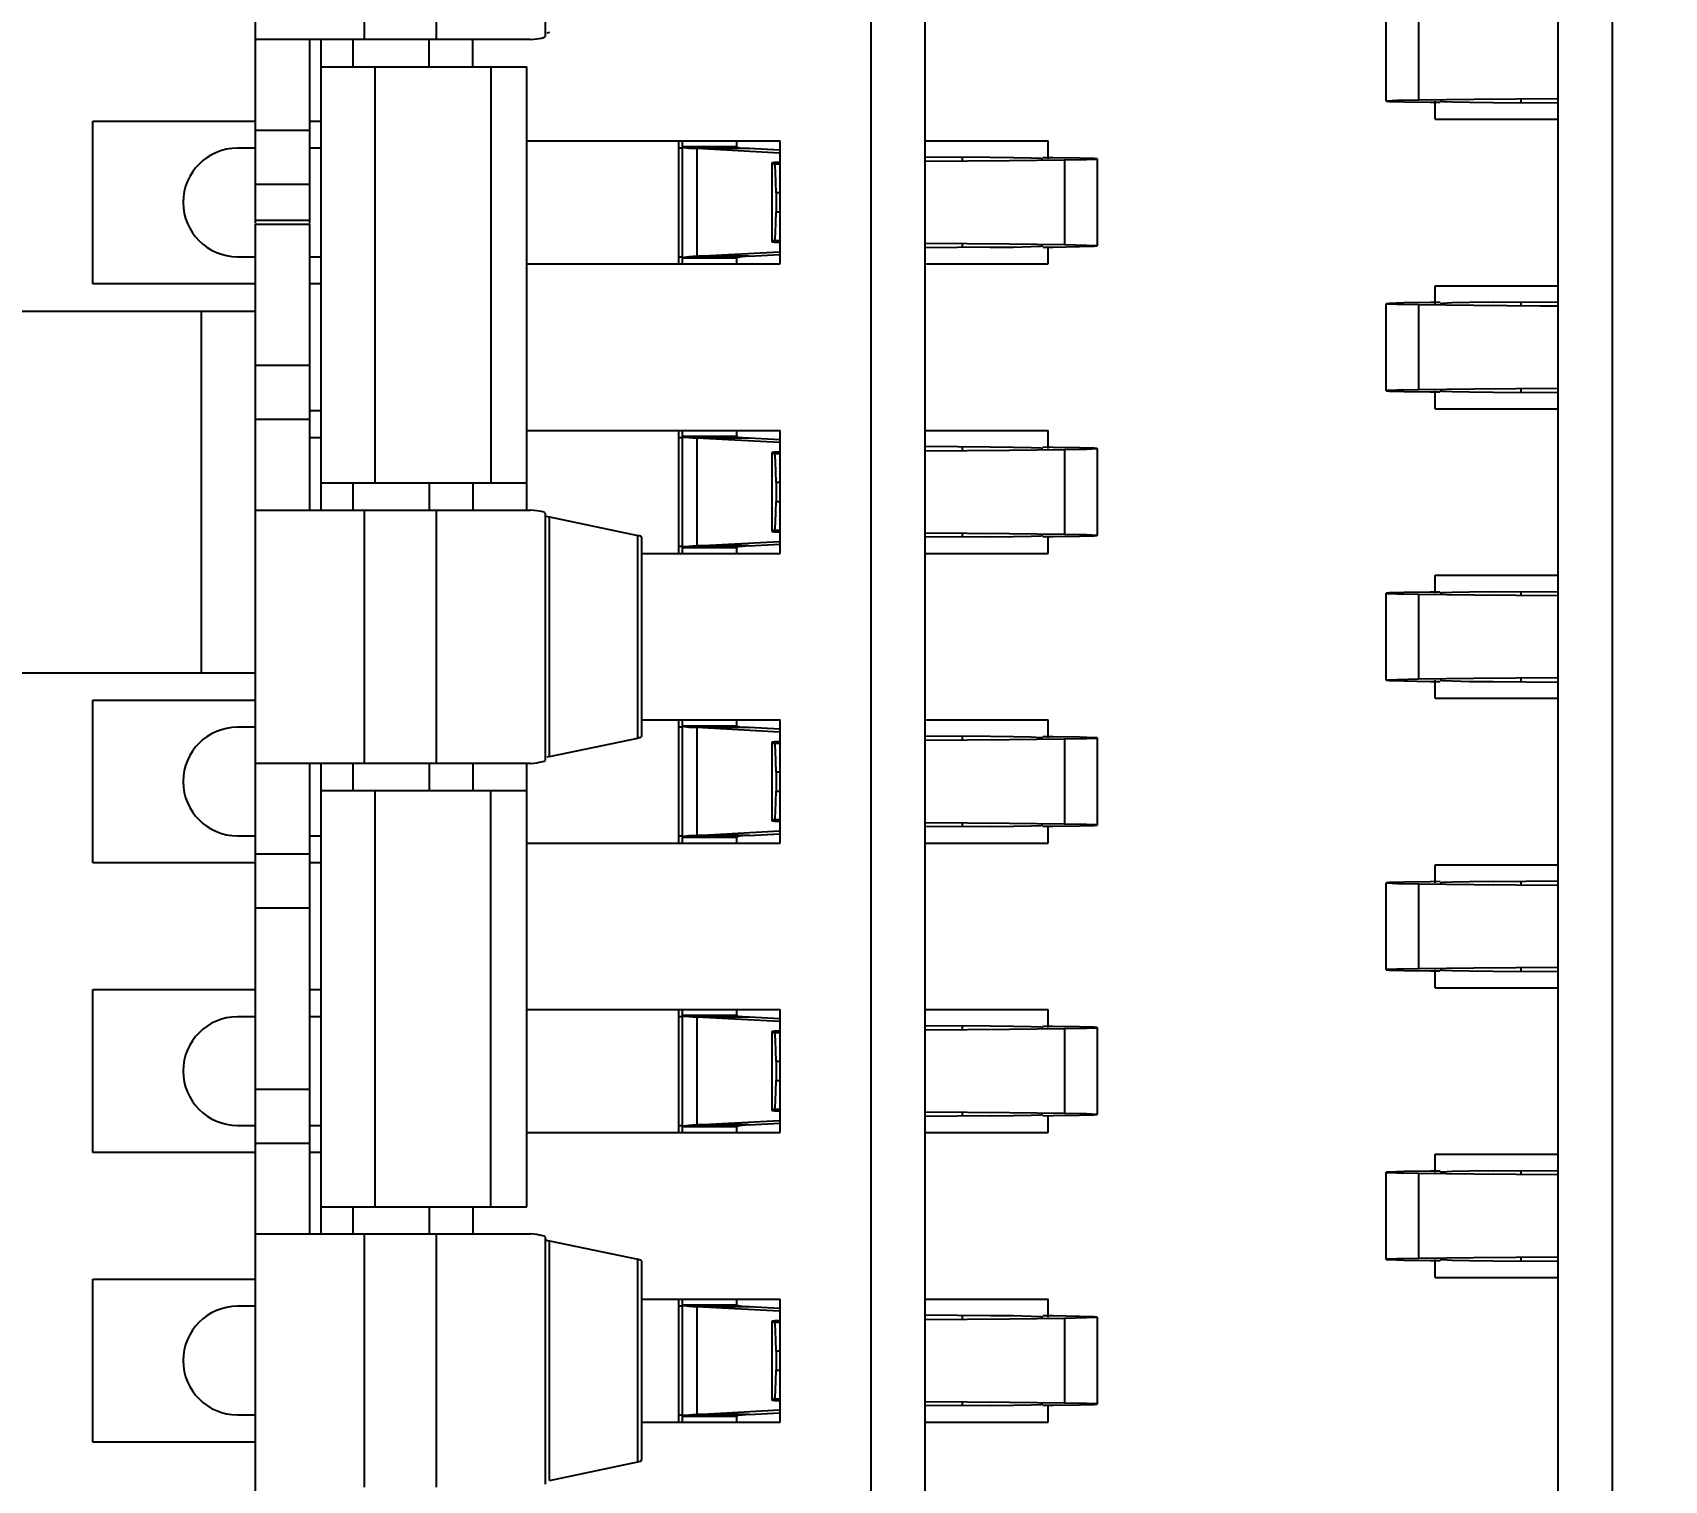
# Model space of a CAD drawing. Header units: millimetres. Extents: x 0 to 841, y 0 to 594.
# Drawn here: x 379.565 to 384.075, y 347.999 to 351.999 of the extents above; entities that cross this region are included whole.
import ezdxf

# ---------------------------------------------------------------- set-up
doc = ezdxf.new("R2010")
doc.units = ezdxf.units.MM
doc.header["$LTSCALE"] = 46.255
doc.layers.get('0').update_dxf_attribs({"linetype": 'CONTINUOUS'})
doc.layers.add('ASSEM_MEM', color=7, linetype='CONTINUOUS')
doc.styles.get("Standard").update_dxf_attribs({"font": 'txt', "width": 0.8})
doc.dimstyles.new('DIMSTYLE_1', dxfattribs={"dimtxt": 3, "dimasz": 2.1, "dimexe": 2, "dimexo": 1, "dimgap": 0.75, "dimtad": 0, "dimtih": 1, "dimtoh": 1, "dimzin": 0, "dimdsep": 46, "dimtxsty": 'STANDARD', "dimblk": '_FILLED', "dimblk1": '_FILLED', "dimblk2": '_FILLED', "dimcen": 0.09, "dimazin": 0, "dimtp": 0.01, "dimtm": 0.01, "dimtfac": 1, "dimtofl": 0, "dimtmove": 0, "dimatfit": 3, "dimldrblk": '_FILLED', "dimfxl": 1, "dimtolj": 1, "dimtzin": 0, "dimarcsym": 0})

# ---------------------------------------------------------------- blocks, each defined once
blk = doc.blocks.new('*D32')
at = {"color": 7, "linetype": 'CONTINUOUS'}
for p, q in [((351.8965, 329.9903), (369.83, 329.9903)), ((369.83, 329.9903), (372.9964, 324.6812)), ((372.9964, 324.6812), (426.0896, 324.6812))]:
    blk.add_line(p, q, dxfattribs=at)
at = {"color": 7, "linetype": 'CONTINUOUS', "insert": (427.5896, 328.4312), "char_height": 3, "width": 14.4, "attachment_point": 1, "line_spacing_factor": 0.9}
blk.add_mtext('156.65', dxfattribs=at)
blk = doc.blocks.new('_FILLED')
at = {"color": 0, "linetype": 'BYBLOCK'}
blk.add_solid([(0, 0), (-1, 0.1667), (-1, -0.1667)], dxfattribs=at)

msp = doc.modelspace()

# ---------------------------------------------------------------- linework, layer by layer
at = {"layer": 'ASSEM_MEM', "color": 7, "linetype": 'CONTINUOUS'}
for p, q in [((380.1815, 351.4732), (380.1815, 358.3803)), ((383.7815, 346.5303), (383.7815, 357.7303)), ((383.9315, 347.6303), (383.9315, 356.6303)), ((381.8815, 356.0603), (381.8815, 347.6303)), ((382.0315, 346.5303), (382.0315, 356.0603)), ((380.4815, 352.6803), (380.4815, 351.9803)), ((380.6815, 351.9803), (380.6815, 352.6803)), ((380.9815, 352.6719), (380.9815, 351.9888)), ((383.3055, 351.8101), (383.3055, 352.0506)), ((383.396, 351.8127), (383.396, 352.0479)), ((380.9413, 351.9803), (380.1815, 351.9803)), ((380.3315, 351.4732), (380.3315, 351.9803)), ((380.3615, 351.9803), (380.3615, 350.6803)), ((380.4515, 351.9053), (380.4515, 351.9803)), ((380.6615, 351.9053), (380.6615, 351.9803)), ((380.7815, 351.9053), (380.7815, 351.9803)), ((380.3615, 351.9053), (380.9315, 351.9053)), ((380.5115, 350.7553), (380.5115, 351.9053)), ((380.8315, 351.9053), (380.8315, 350.7553)), ((380.9315, 350.6803), (380.9315, 351.9053)), ((383.5478, 351.8147), (383.396, 351.8127)), ((383.4415, 351.7603), (383.4415, 351.8101)), ((383.5366, 351.8071), (383.6018, 351.8063)), ((383.7815, 351.8164), (383.5478, 351.8147)), ((383.6018, 351.8063), (383.7815, 351.8052)), ((383.6788, 351.8058), (383.6788, 351.8151)), ((379.7315, 351.7553), (380.1815, 351.7553)), ((379.7315, 351.3053), (379.7315, 351.7553)), ((380.3315, 351.7553), (380.3615, 351.7553)), ((383.4415, 351.7603), (383.7815, 351.7603)), ((380.1815, 351.7303), (380.3315, 351.7303)), ((380.9315, 351.7003), (381.6315, 351.7003)), ((381.3515, 351.3603), (381.3515, 351.7003)), ((381.3615, 351.6845), (381.3615, 351.7003)), ((381.5115, 351.6845), (381.5115, 351.7003)), ((381.6315, 351.3603), (381.6315, 351.7003)), ((382.0315, 351.7003), (382.3715, 351.7003)), ((382.3715, 351.6506), (382.3715, 351.7003)), ((380.1815, 351.6803), (380.1315, 351.6803)), ((380.3615, 351.6803), (380.3315, 351.6803)), ((381.3615, 351.6803), (381.3515, 351.6803)), ((381.3615, 351.6845), (381.5115, 351.6845)), ((381.3615, 351.6836), (381.5115, 351.6836)), ((381.3615, 351.6836), (381.3659, 351.6822)), ((381.3615, 351.377), (381.3615, 351.6836)), ((381.5458, 351.6793), (381.4009, 351.6793)), ((381.6297, 351.6668), (381.4009, 351.6793)), ((381.4009, 351.6793), (381.4009, 351.3814)), ((381.6301, 351.6747), (381.5458, 351.6793)), ((382.2112, 351.6544), (382.0315, 351.6555)), ((382.0315, 351.6443), (382.2653, 351.646)), ((382.1342, 351.6548), (382.1342, 351.6456)), ((382.2764, 351.6536), (382.2112, 351.6544)), ((382.2653, 351.646), (382.417, 351.6479)), ((382.417, 351.6479), (382.417, 351.4127)), ((382.5075, 351.6506), (382.5075, 351.4101)), ((381.6079, 351.6393), (381.6082, 351.6391)), ((381.6079, 351.6393), (381.6079, 351.4214)), ((381.616, 351.6366), (381.6082, 351.6391)), ((381.6082, 351.6391), (381.6082, 351.4216)), ((381.616, 351.6366), (381.6315, 351.6366)), ((380.3315, 351.5803), (380.1815, 351.5803)), ((381.6315, 351.5566), (381.6197, 351.5566)), ((381.6197, 351.5566), (381.6197, 351.5041)), ((380.3315, 351.4803), (380.1815, 351.4803)), ((380.1815, 351.4703), (380.3315, 351.4703)), ((380.1815, 345.8803), (380.1815, 351.4703)), ((380.3315, 350.6803), (380.3315, 351.4703)), ((381.6197, 351.5041), (381.6315, 351.5041)), ((381.6082, 351.4216), (381.6079, 351.4214)), ((381.616, 351.4241), (381.6082, 351.4216)), ((381.6315, 351.4241), (381.616, 351.4241)), ((380.1315, 351.3803), (380.1815, 351.3803)), ((380.3315, 351.3803), (380.3615, 351.3803)), ((381.3515, 351.3803), (381.3615, 351.3803)), ((381.3615, 351.377), (381.5115, 351.377)), ((381.5115, 351.3761), (381.3615, 351.3761)), ((381.3615, 351.3603), (381.3615, 351.3761)), ((381.4009, 351.3814), (381.6297, 351.3939)), ((381.5458, 351.3814), (381.4009, 351.3814)), ((381.5115, 351.3603), (381.5115, 351.3761)), ((381.5458, 351.3814), (381.6301, 351.386)), ((382.2652, 351.4147), (382.0315, 351.4164)), ((382.2113, 351.4063), (382.0315, 351.4052)), ((382.1342, 351.415), (382.1342, 351.4058)), ((382.2113, 351.4063), (382.2764, 351.4071)), ((382.417, 351.4127), (382.2652, 351.4147)), ((382.3715, 351.3603), (382.3715, 351.407)), ((380.9315, 351.3603), (381.6315, 351.3603)), ((382.0315, 351.3603), (382.3715, 351.3603)), ((380.1815, 351.3053), (379.7315, 351.3053)), ((380.3615, 351.3053), (380.3315, 351.3053)), ((383.4415, 351.3003), (383.7815, 351.3003)), ((383.4415, 351.2506), (383.4415, 351.3003)), ((383.3055, 351.0101), (383.3055, 351.2506)), ((383.396, 351.2479), (383.5478, 351.246)), ((383.396, 351.0127), (383.396, 351.2479)), ((383.6017, 351.2544), (383.5366, 351.2536)), ((383.6017, 351.2544), (383.7815, 351.2555)), ((383.6788, 351.2456), (383.6788, 351.2548)), ((378.5515, 351.2303), (380.1815, 351.2303)), ((380.0315, 351.2303), (380.0315, 350.2303)), ((380.1815, 351.0803), (380.3315, 351.0803)), ((383.5478, 351.0147), (383.396, 351.0127)), ((383.7815, 351.0164), (383.5478, 351.0147)), ((383.6788, 351.0058), (383.6788, 351.0151)), ((383.4415, 350.9603), (383.4415, 351.0101)), ((383.5366, 351.0071), (383.6018, 351.0063)), ((383.6018, 351.0063), (383.7815, 351.0052)), ((380.3315, 350.9303), (380.1815, 350.9303)), ((380.3315, 350.9553), (380.3615, 350.9553)), ((383.4415, 350.9603), (383.7815, 350.9603)), ((380.3615, 350.8803), (380.3315, 350.8803)), ((380.9315, 350.9003), (381.6315, 350.9003)), ((381.3515, 350.5603), (381.3515, 350.9003)), ((381.3615, 350.8803), (381.3515, 350.8803)), ((381.3615, 350.8845), (381.3615, 350.9003)), ((381.3615, 350.8845), (381.5115, 350.8845)), ((381.3615, 350.8836), (381.5115, 350.8836)), ((381.3615, 350.8836), (381.3659, 350.8822)), ((381.3615, 350.577), (381.3615, 350.8836)), ((381.5458, 350.8793), (381.4009, 350.8793)), ((381.6297, 350.8668), (381.4009, 350.8793)), ((381.4009, 350.8793), (381.4009, 350.5814)), ((381.5115, 350.8845), (381.5115, 350.9003)), ((381.6301, 350.8747), (381.5458, 350.8793)), ((381.6315, 350.5603), (381.6315, 350.9003)), ((382.0315, 350.9003), (382.3715, 350.9003)), ((382.3715, 350.8506), (382.3715, 350.9003)), ((381.6079, 350.8393), (381.6082, 350.8391)), ((381.6079, 350.8393), (381.6079, 350.6214)), ((381.616, 350.8366), (381.6082, 350.8391)), ((381.6082, 350.8391), (381.6082, 350.6216)), ((381.616, 350.8366), (381.6315, 350.8366)), ((382.2112, 350.8544), (382.0315, 350.8555)), ((382.0315, 350.8443), (382.2653, 350.846)), ((382.1342, 350.8548), (382.1342, 350.8456)), ((382.2764, 350.8536), (382.2112, 350.8544)), ((382.2653, 350.846), (382.417, 350.8479)), ((382.417, 350.8479), (382.417, 350.6127)), ((382.5075, 350.8506), (382.5075, 350.6101)), ((380.3615, 350.7553), (380.9315, 350.7553)), ((380.4515, 350.6803), (380.4515, 350.7553)), ((380.6615, 350.7553), (380.6615, 350.6803)), ((380.7815, 350.7553), (380.7815, 350.6803)), ((381.6315, 350.7566), (381.6197, 350.7566)), ((381.6197, 350.7566), (381.6197, 350.7041)), ((381.6197, 350.7041), (381.6315, 350.7041)), ((380.1815, 350.6803), (380.9413, 350.6803)), ((380.4815, 350.6803), (380.4815, 349.9803)), ((380.6815, 349.9803), (380.6815, 350.6803)), ((380.9815, 350.6719), (380.9815, 349.9888)), ((380.9934, 350.6612), (381.2374, 350.6102)), ((380.9934, 349.9994), (380.9934, 350.6612)), ((381.2374, 350.0505), (381.2374, 350.6102)), ((381.2476, 350.6058), (381.2476, 350.0549)), ((381.6082, 350.6216), (381.6079, 350.6214)), ((381.616, 350.6241), (381.6082, 350.6216)), ((381.6315, 350.6241), (381.616, 350.6241)), ((382.2652, 350.6147), (382.0315, 350.6164)), ((382.2113, 350.6063), (382.0315, 350.6052)), ((382.1342, 350.615), (382.1342, 350.6058)), ((382.2113, 350.6063), (382.2764, 350.6071)), ((382.417, 350.6127), (382.2652, 350.6147)), ((382.3715, 350.5603), (382.3715, 350.607)), ((381.2476, 350.5603), (381.6315, 350.5603)), ((381.3515, 350.5803), (381.3615, 350.5803)), ((381.3615, 350.577), (381.5115, 350.577)), ((381.5115, 350.5761), (381.3615, 350.5761)), ((381.3615, 350.5603), (381.3615, 350.5761)), ((381.4009, 350.5814), (381.6297, 350.5939)), ((381.5458, 350.5814), (381.4009, 350.5814)), ((381.5115, 350.5603), (381.5115, 350.5761)), ((381.5458, 350.5814), (381.6301, 350.586)), ((382.0315, 350.5603), (382.3715, 350.5603)), ((383.4415, 350.5003), (383.7815, 350.5003)), ((383.4415, 350.4506), (383.4415, 350.5003)), ((383.3055, 350.2101), (383.3055, 350.4506)), ((383.396, 350.4479), (383.5478, 350.446)), ((383.396, 350.2127), (383.396, 350.4479)), ((383.6017, 350.4544), (383.5366, 350.4536)), ((383.5478, 350.446), (383.7815, 350.4443)), ((383.6017, 350.4544), (383.7815, 350.4555)), ((383.6788, 350.4456), (383.6788, 350.4548)), ((378.5515, 350.2303), (380.1815, 350.2303)), ((383.5478, 350.2147), (383.396, 350.2127)), ((383.4415, 350.1603), (383.4415, 350.2101)), ((383.5366, 350.2071), (383.6018, 350.2063)), ((383.7815, 350.2164), (383.5478, 350.2147)), ((383.6018, 350.2063), (383.7815, 350.2052)), ((383.6788, 350.2058), (383.6788, 350.2151)), ((379.7315, 350.1553), (380.1815, 350.1553)), ((379.7315, 349.7053), (379.7315, 350.1553)), ((383.4415, 350.1603), (383.7815, 350.1603)), ((380.1815, 350.0803), (380.1315, 350.0803)), ((381.2476, 350.1003), (381.6315, 350.1003)), ((381.3515, 349.7603), (381.3515, 350.1003)), ((381.3615, 350.0803), (381.3515, 350.0803)), ((381.3615, 350.0845), (381.3615, 350.1003)), ((381.3615, 350.0845), (381.5115, 350.0845)), ((381.3615, 350.0836), (381.5115, 350.0836)), ((381.3615, 350.0836), (381.3659, 350.0822)), ((381.3615, 349.777), (381.3615, 350.0836)), ((381.5458, 350.0793), (381.4009, 350.0793)), ((381.6297, 350.0668), (381.4009, 350.0793)), ((381.4009, 350.0793), (381.4009, 349.7814)), ((381.5115, 350.0845), (381.5115, 350.1003)), ((381.6301, 350.0747), (381.5458, 350.0793)), ((381.6315, 349.7603), (381.6315, 350.1003)), ((382.0315, 350.1003), (382.3715, 350.1003)), ((382.3715, 350.0506), (382.3715, 350.1003)), ((380.9934, 349.9994), (381.2374, 350.0505)), ((381.6079, 350.0393), (381.6082, 350.0391)), ((381.6079, 350.0393), (381.6079, 349.8214)), ((381.616, 350.0366), (381.6082, 350.0391)), ((381.6082, 350.0391), (381.6082, 349.8216)), ((381.616, 350.0366), (381.6315, 350.0366)), ((382.2112, 350.0544), (382.0315, 350.0555)), ((382.0315, 350.0443), (382.2653, 350.046)), ((382.1342, 350.0548), (382.1342, 350.0456)), ((382.2764, 350.0536), (382.2112, 350.0544)), ((382.2653, 350.046), (382.417, 350.0479)), ((382.417, 350.0479), (382.417, 349.8127)), ((382.5075, 350.0506), (382.5075, 349.8101)), ((380.9413, 349.9803), (380.1815, 349.9803)), ((380.3315, 348.6803), (380.3315, 349.9803)), ((380.3615, 349.9803), (380.3615, 348.6803)), ((380.4515, 349.9053), (380.4515, 349.9803)), ((380.6615, 349.9803), (380.6615, 349.9053)), ((380.7815, 349.9803), (380.7815, 349.9053)), ((380.9315, 348.7553), (380.9315, 349.9803)), ((381.6315, 349.9566), (381.6197, 349.9566)), ((381.6197, 349.9566), (381.6197, 349.9041)), ((380.3615, 349.9053), (380.9315, 349.9053)), ((380.5115, 348.7553), (380.5115, 349.9053)), ((380.8315, 348.7553), (380.8315, 349.9053)), ((381.6197, 349.9041), (381.6315, 349.9041)), ((381.4009, 349.7814), (381.6297, 349.7939)), ((381.6082, 349.8216), (381.6079, 349.8214)), ((381.616, 349.8241), (381.6082, 349.8216)), ((381.6315, 349.8241), (381.616, 349.8241)), ((382.2652, 349.8147), (382.0315, 349.8164)), ((382.2113, 349.8063), (382.0315, 349.8052)), ((382.1342, 349.815), (382.1342, 349.8058)), ((382.2113, 349.8063), (382.2764, 349.8071)), ((382.417, 349.8127), (382.2652, 349.8147)), ((382.3715, 349.7603), (382.3715, 349.807)), ((380.1315, 349.7803), (380.1815, 349.7803)), ((380.3315, 349.7803), (380.3615, 349.7803)), ((380.9315, 349.7603), (381.6315, 349.7603)), ((381.3515, 349.7803), (381.3615, 349.7803)), ((381.3615, 349.777), (381.5115, 349.777)), ((381.5115, 349.7761), (381.3615, 349.7761)), ((381.3615, 349.7603), (381.3615, 349.7761)), ((381.5458, 349.7814), (381.4009, 349.7814)), ((381.5115, 349.7603), (381.5115, 349.7761)), ((381.5458, 349.7814), (381.6301, 349.786)), ((382.0315, 349.7603), (382.3715, 349.7603)), ((380.1815, 349.7053), (379.7315, 349.7053)), ((380.1815, 349.7303), (380.3315, 349.7303)), ((380.3615, 349.7053), (380.3315, 349.7053)), ((383.4415, 349.7003), (383.7815, 349.7003)), ((383.4415, 349.6506), (383.4415, 349.7003)), ((383.3055, 349.4101), (383.3055, 349.6506)), ((383.396, 349.6479), (383.5478, 349.646)), ((383.396, 349.4127), (383.396, 349.6479)), ((383.6017, 349.6544), (383.5366, 349.6536)), ((383.5478, 349.646), (383.7815, 349.6443)), ((383.6017, 349.6544), (383.7815, 349.6555)), ((383.6788, 349.6456), (383.6788, 349.6548)), ((380.3315, 349.5803), (380.1815, 349.5803)), ((383.5478, 349.4147), (383.396, 349.4127)), ((383.4415, 349.3603), (383.4415, 349.4101)), ((383.5366, 349.4071), (383.6018, 349.4063)), ((383.7815, 349.4164), (383.5478, 349.4147)), ((383.6018, 349.4063), (383.7815, 349.4052)), ((383.6788, 349.4058), (383.6788, 349.4151)), ((379.7315, 349.3553), (380.1815, 349.3553)), ((379.7315, 348.9053), (379.7315, 349.3553)), ((380.3315, 349.3553), (380.3615, 349.3553)), ((383.4415, 349.3603), (383.7815, 349.3603)), ((380.9315, 349.3003), (381.6315, 349.3003)), ((381.3515, 348.9603), (381.3515, 349.3003)), ((381.3615, 349.2845), (381.3615, 349.3003)), ((381.5115, 349.2845), (381.5115, 349.3003)), ((381.6315, 348.9603), (381.6315, 349.3003)), ((382.0315, 349.3003), (382.3715, 349.3003)), ((382.3715, 349.2506), (382.3715, 349.3003)), ((380.1815, 349.2803), (380.1315, 349.2803)), ((380.3615, 349.2803), (380.3315, 349.2803)), ((381.3615, 349.2803), (381.3515, 349.2803)), ((381.3615, 349.2845), (381.5115, 349.2845)), ((381.3615, 349.2836), (381.5115, 349.2836)), ((381.3615, 349.2836), (381.3659, 349.2822)), ((381.3615, 348.977), (381.3615, 349.2836)), ((381.5458, 349.2793), (381.4009, 349.2793)), ((381.6297, 349.2668), (381.4009, 349.2793)), ((381.4009, 349.2793), (381.4009, 348.9814)), ((381.6301, 349.2747), (381.5458, 349.2793)), ((382.2112, 349.2544), (382.0315, 349.2555)), ((382.1342, 349.2548), (382.1342, 349.2456)), ((382.2764, 349.2536), (382.2112, 349.2544)), ((381.6079, 349.2393), (381.6082, 349.2391)), ((381.6079, 349.2393), (381.6079, 349.0214)), ((381.616, 349.2366), (381.6082, 349.2391)), ((381.6082, 349.2391), (381.6082, 349.0216)), ((381.616, 349.2366), (381.6315, 349.2366)), ((382.0315, 349.2443), (382.2653, 349.246)), ((382.2653, 349.246), (382.417, 349.2479)), ((382.417, 349.2479), (382.417, 349.0127)), ((382.5075, 349.2506), (382.5075, 349.0101)), ((381.6315, 349.1566), (381.6197, 349.1566)), ((381.6197, 349.1566), (381.6197, 349.1041)), ((380.1815, 349.0803), (380.3315, 349.0803)), ((381.6197, 349.1041), (381.6315, 349.1041)), ((381.4009, 348.9814), (381.6297, 348.9939)), ((381.5458, 348.9814), (381.6301, 348.986)), ((381.6082, 349.0216), (381.6079, 349.0214)), ((381.616, 349.0241), (381.6082, 349.0216)), ((381.6315, 349.0241), (381.616, 349.0241)), ((382.2652, 349.0147), (382.0315, 349.0164)), ((382.2113, 349.0063), (382.0315, 349.0052)), ((382.1342, 349.015), (382.1342, 349.0058)), ((382.2113, 349.0063), (382.2764, 349.0071)), ((382.417, 349.0127), (382.2652, 349.0147)), ((382.3715, 348.9603), (382.3715, 349.007)), ((380.1315, 348.9803), (380.1815, 348.9803)), ((380.3315, 348.9803), (380.3615, 348.9803)), ((380.9315, 348.9603), (381.6315, 348.9603)), ((381.3515, 348.9803), (381.3615, 348.9803)), ((381.3615, 348.977), (381.5115, 348.977)), ((381.5115, 348.9761), (381.3615, 348.9761)), ((381.3615, 348.9603), (381.3615, 348.9761)), ((381.5458, 348.9814), (381.4009, 348.9814)), ((381.5115, 348.9603), (381.5115, 348.9761)), ((382.0315, 348.9603), (382.3715, 348.9603)), ((380.1815, 348.9053), (379.7315, 348.9053)), ((380.3315, 348.9303), (380.1815, 348.9303)), ((380.3615, 348.9053), (380.3315, 348.9053)), ((383.4415, 348.9003), (383.7815, 348.9003)), ((383.4415, 348.8506), (383.4415, 348.9003)), ((383.3055, 348.6101), (383.3055, 348.8506)), ((383.396, 348.8479), (383.5478, 348.846)), ((383.396, 348.6127), (383.396, 348.8479)), ((383.6017, 348.8544), (383.5366, 348.8536)), ((383.6017, 348.8544), (383.7815, 348.8555)), ((383.6788, 348.8456), (383.6788, 348.8548)), ((383.5478, 348.846), (383.7815, 348.8443)), ((380.3615, 348.7553), (380.9315, 348.7553)), ((380.4515, 348.6803), (380.4515, 348.7553)), ((380.6615, 348.7553), (380.6615, 348.6803)), ((380.7815, 348.7553), (380.7815, 348.6803)), ((380.1815, 348.6803), (380.9413, 348.6803)), ((380.4815, 348.6803), (380.4815, 347.9803)), ((380.6815, 347.9803), (380.6815, 348.6803)), ((380.9815, 348.6719), (380.9815, 347.9888)), ((380.9934, 348.6612), (381.2374, 348.6102)), ((380.9934, 347.9994), (380.9934, 348.6612)), ((381.2374, 348.0505), (381.2374, 348.6102)), ((381.2476, 348.6058), (381.2476, 348.0549)), ((383.5478, 348.6147), (383.396, 348.6127)), ((383.4415, 348.5603), (383.4415, 348.6101)), ((383.5366, 348.6071), (383.6018, 348.6063)), ((383.7815, 348.6164), (383.5478, 348.6147)), ((383.6018, 348.6063), (383.7815, 348.6052)), ((383.6788, 348.6058), (383.6788, 348.6151)), ((379.7315, 348.5553), (380.1815, 348.5553)), ((379.7315, 348.1053), (379.7315, 348.5553)), ((383.4415, 348.5603), (383.7815, 348.5603)), ((381.2476, 348.5003), (381.6315, 348.5003)), ((381.3515, 348.1603), (381.3515, 348.5003)), ((381.3615, 348.4845), (381.3615, 348.5003)), ((381.5115, 348.4845), (381.5115, 348.5003)), ((381.6315, 348.1603), (381.6315, 348.5003)), ((382.0315, 348.5003), (382.3715, 348.5003)), ((382.3715, 348.4506), (382.3715, 348.5003)), ((380.1815, 348.4803), (380.1315, 348.4803)), ((381.3615, 348.4803), (381.3515, 348.4803)), ((381.3615, 348.4845), (381.5115, 348.4845)), ((381.3615, 348.4836), (381.5115, 348.4836)), ((381.3615, 348.4836), (381.3659, 348.4822)), ((381.3615, 348.177), (381.3615, 348.4836)), ((381.5458, 348.4793), (381.4009, 348.4793)), ((381.6297, 348.4668), (381.4009, 348.4793)), ((381.4009, 348.4793), (381.4009, 348.1814)), ((381.6301, 348.4747), (381.5458, 348.4793)), ((382.2112, 348.4544), (382.0315, 348.4555)), ((382.0315, 348.4443), (382.2653, 348.446)), ((382.1342, 348.4548), (382.1342, 348.4456)), ((382.2764, 348.4536), (382.2112, 348.4544)), ((382.2653, 348.446), (382.417, 348.4479)), ((382.417, 348.4479), (382.417, 348.2127)), ((382.5075, 348.4506), (382.5075, 348.2101)), ((381.6079, 348.4393), (381.6082, 348.4391)), ((381.6079, 348.4393), (381.6079, 348.2214)), ((381.616, 348.4366), (381.6082, 348.4391)), ((381.6082, 348.4391), (381.6082, 348.2216)), ((381.616, 348.4366), (381.6315, 348.4366)), ((381.6315, 348.3566), (381.6197, 348.3566)), ((381.6197, 348.3566), (381.6197, 348.3041)), ((381.6197, 348.3041), (381.6315, 348.3041)), ((381.6082, 348.2216), (381.6079, 348.2214)), ((381.616, 348.2241), (381.6082, 348.2216)), ((381.6315, 348.2241), (381.616, 348.2241)), ((382.2652, 348.2147), (382.0315, 348.2164)), ((382.1342, 348.215), (382.1342, 348.2058)), ((380.1315, 348.1803), (380.1815, 348.1803)), ((381.3515, 348.1803), (381.3615, 348.1803)), ((381.3615, 348.177), (381.5115, 348.177)), ((381.5115, 348.1761), (381.3615, 348.1761)), ((381.3615, 348.1603), (381.3615, 348.1761)), ((381.4009, 348.1814), (381.6297, 348.1939)), ((381.5458, 348.1814), (381.4009, 348.1814)), ((381.5115, 348.1603), (381.5115, 348.1761)), ((381.5458, 348.1814), (381.6301, 348.186)), ((382.2113, 348.2063), (382.0315, 348.2052)), ((382.2113, 348.2063), (382.2764, 348.2071)), ((382.417, 348.2127), (382.2652, 348.2147)), ((382.3715, 348.1603), (382.3715, 348.207)), ((381.2476, 348.1603), (381.6315, 348.1603)), ((382.0315, 348.1603), (382.3715, 348.1603)), ((380.1815, 348.1053), (379.7315, 348.1053)), ((380.9934, 347.9994), (381.2374, 348.0505))]:
    msp.add_line(p, q, dxfattribs=at)
for points in [[(383.396, 351.8127), (383.3352, 351.8117), (383.3072, 351.8105), (383.3055, 351.8101)], [(383.3055, 351.8101), (383.3139, 351.8093), (383.355, 351.8081), (383.4272, 351.8071), (383.4555, 351.8069)], [(383.4555, 351.8101), (383.4611, 351.8093), (383.4885, 351.8081), (383.5366, 351.8071)], [(381.3659, 351.6822), (381.3791, 351.6807), (381.4009, 351.6793)], [(381.5115, 351.6836), (381.5153, 351.6822), (381.5268, 351.6807), (381.5458, 351.6793)], [(382.3575, 351.6506), (382.3519, 351.6514), (382.3245, 351.6526), (382.2764, 351.6536)], [(382.5075, 351.6506), (382.4991, 351.6514), (382.458, 351.6526), (382.3858, 351.6536), (382.3575, 351.6538)], [(382.417, 351.6479), (382.4778, 351.649), (382.5058, 351.6502), (382.5075, 351.6506)], [(381.6315, 351.6409), (381.6158, 351.6403), (381.6079, 351.6393)], [(381.6197, 351.5566), (381.6194, 351.5867), (381.6186, 351.6128), (381.6174, 351.6303), (381.616, 351.6366)], [(381.616, 351.4241), (381.6174, 351.4304), (381.6186, 351.448), (381.6194, 351.4741), (381.6197, 351.5041)], [(381.6079, 351.4214), (381.6158, 351.4204), (381.6315, 351.4198)], [(381.4009, 351.3814), (381.3791, 351.38), (381.3659, 351.3785), (381.3615, 351.377)], [(381.5458, 351.3814), (381.5268, 351.38), (381.5153, 351.3785), (381.5115, 351.377)], [(382.2764, 351.4071), (382.3245, 351.4081), (382.3519, 351.4092), (382.3575, 351.4101)], [(382.3575, 351.4069), (382.3859, 351.4071), (382.458, 351.4081), (382.4991, 351.4092), (382.5075, 351.4101)], [(382.5075, 351.4101), (382.5058, 351.4105), (382.4777, 351.4117), (382.417, 351.4127)], [(383.4555, 351.2538), (383.4271, 351.2536), (383.355, 351.2526), (383.3139, 351.2514), (383.3055, 351.2506)], [(383.3055, 351.2506), (383.3072, 351.2502), (383.3353, 351.249), (383.396, 351.2479)], [(383.5366, 351.2536), (383.4885, 351.2526), (383.4611, 351.2514), (383.4555, 351.2506)], [(383.5478, 351.246), (383.7322, 351.2445), (383.7815, 351.2443)], [(383.396, 351.0127), (383.3352, 351.0117), (383.3072, 351.0105), (383.3055, 351.0101)], [(383.3055, 351.0101), (383.3139, 351.0093), (383.355, 351.0081), (383.4272, 351.0071), (383.4555, 351.0069)], [(383.4555, 351.0101), (383.4611, 351.0093), (383.4885, 351.0081), (383.5366, 351.0071)], [(381.3659, 350.8822), (381.3791, 350.8807), (381.4009, 350.8793)], [(381.5115, 350.8836), (381.5153, 350.8822), (381.5268, 350.8807), (381.5458, 350.8793)], [(381.6315, 350.8409), (381.6158, 350.8403), (381.6079, 350.8393)], [(381.6197, 350.7566), (381.6194, 350.7867), (381.6186, 350.8128), (381.6174, 350.8303), (381.616, 350.8366)], [(382.3575, 350.8506), (382.3519, 350.8514), (382.3245, 350.8526), (382.2764, 350.8536)], [(382.5075, 350.8506), (382.4991, 350.8514), (382.458, 350.8526), (382.3858, 350.8536), (382.3575, 350.8538)], [(382.417, 350.8479), (382.4778, 350.849), (382.5058, 350.8502), (382.5075, 350.8506)], [(381.616, 350.6241), (381.6174, 350.6304), (381.6186, 350.648), (381.6194, 350.6741), (381.6197, 350.7041)], [(381.6079, 350.6214), (381.6158, 350.6204), (381.6315, 350.6198)], [(382.2764, 350.6071), (382.3245, 350.6081), (382.3519, 350.6092), (382.3575, 350.6101)], [(382.3575, 350.6069), (382.3859, 350.6071), (382.458, 350.6081), (382.4991, 350.6092), (382.5075, 350.6101)], [(382.5075, 350.6101), (382.5058, 350.6105), (382.4777, 350.6117), (382.417, 350.6127)], [(381.4009, 350.5814), (381.3791, 350.58), (381.3659, 350.5785), (381.3615, 350.577)], [(381.5458, 350.5814), (381.5268, 350.58), (381.5153, 350.5785), (381.5115, 350.577)], [(383.4555, 350.4538), (383.4271, 350.4536), (383.355, 350.4526), (383.3139, 350.4514), (383.3055, 350.4506)], [(383.3055, 350.4506), (383.3072, 350.4502), (383.3353, 350.449), (383.396, 350.4479)], [(383.5366, 350.4536), (383.4885, 350.4526), (383.4611, 350.4514), (383.4555, 350.4506)], [(383.396, 350.2127), (383.3352, 350.2117), (383.3072, 350.2105), (383.3055, 350.2101)], [(383.3055, 350.2101), (383.3139, 350.2093), (383.355, 350.2081), (383.4272, 350.2071), (383.4555, 350.2069)], [(383.4555, 350.2101), (383.4611, 350.2093), (383.4885, 350.2081), (383.5366, 350.2071)], [(381.3659, 350.0822), (381.3791, 350.0807), (381.4009, 350.0793)], [(381.5115, 350.0836), (381.5153, 350.0822), (381.5268, 350.0807), (381.5458, 350.0793)], [(381.6315, 350.0409), (381.6158, 350.0403), (381.6079, 350.0393)], [(381.6197, 349.9566), (381.6194, 349.9867), (381.6186, 350.0128), (381.6174, 350.0303), (381.616, 350.0366)], [(382.3575, 350.0506), (382.3519, 350.0514), (382.3245, 350.0526), (382.2764, 350.0536)], [(382.5075, 350.0506), (382.4991, 350.0514), (382.458, 350.0526), (382.3858, 350.0536), (382.3575, 350.0538)], [(382.417, 350.0479), (382.4778, 350.049), (382.5058, 350.0502), (382.5075, 350.0506)], [(381.616, 349.8241), (381.6174, 349.8304), (381.6186, 349.848), (381.6194, 349.8741), (381.6197, 349.9041)], [(381.6079, 349.8214), (381.6158, 349.8204), (381.6315, 349.8198)], [(382.2764, 349.8071), (382.3245, 349.8081), (382.3519, 349.8092), (382.3575, 349.8101)], [(382.3575, 349.8069), (382.3859, 349.8071), (382.458, 349.8081), (382.4991, 349.8092), (382.5075, 349.8101)], [(382.5075, 349.8101), (382.5058, 349.8105), (382.4777, 349.8117), (382.417, 349.8127)], [(381.4009, 349.7814), (381.3791, 349.78), (381.3659, 349.7785), (381.3615, 349.777)], [(381.5458, 349.7814), (381.5268, 349.78), (381.5153, 349.7785), (381.5115, 349.777)], [(383.4555, 349.6538), (383.4271, 349.6536), (383.355, 349.6526), (383.3139, 349.6514), (383.3055, 349.6506)], [(383.3055, 349.6506), (383.3072, 349.6502), (383.3353, 349.649), (383.396, 349.6479)], [(383.5366, 349.6536), (383.4885, 349.6526), (383.4611, 349.6514), (383.4555, 349.6506)], [(383.396, 349.4127), (383.3352, 349.4117), (383.3072, 349.4105), (383.3055, 349.4101)], [(383.3055, 349.4101), (383.3139, 349.4093), (383.355, 349.4081), (383.4272, 349.4071), (383.4555, 349.4069)], [(383.4555, 349.4101), (383.4611, 349.4093), (383.4885, 349.4081), (383.5366, 349.4071)], [(381.3659, 349.2822), (381.3791, 349.2807), (381.4009, 349.2793)], [(381.5115, 349.2836), (381.5153, 349.2822), (381.5268, 349.2807), (381.5458, 349.2793)], [(382.3575, 349.2506), (382.3519, 349.2514), (382.3245, 349.2526), (382.2764, 349.2536)], [(382.5075, 349.2506), (382.4991, 349.2514), (382.458, 349.2526), (382.3858, 349.2536), (382.3575, 349.2538)], [(381.6315, 349.2409), (381.6158, 349.2403), (381.6079, 349.2393)], [(381.6197, 349.1566), (381.6194, 349.1867), (381.6186, 349.2128), (381.6174, 349.2303), (381.616, 349.2366)], [(382.417, 349.2479), (382.4778, 349.249), (382.5058, 349.2502), (382.5075, 349.2506)], [(381.616, 349.0241), (381.6174, 349.0304), (381.6186, 349.048), (381.6194, 349.0741), (381.6197, 349.1041)], [(381.6079, 349.0214), (381.6158, 349.0204), (381.6315, 349.0198)], [(382.2764, 349.0071), (382.3245, 349.0081), (382.3519, 349.0092), (382.3575, 349.0101)], [(382.3575, 349.0069), (382.3859, 349.0071), (382.458, 349.0081), (382.4991, 349.0092), (382.5075, 349.0101)], [(382.5075, 349.0101), (382.5058, 349.0105), (382.4777, 349.0117), (382.417, 349.0127)], [(381.4009, 348.9814), (381.3791, 348.98), (381.3659, 348.9785), (381.3615, 348.977)], [(381.5458, 348.9814), (381.5268, 348.98), (381.5153, 348.9785), (381.5115, 348.977)], [(383.4555, 348.8538), (383.4271, 348.8536), (383.355, 348.8526), (383.3139, 348.8514), (383.3055, 348.8506)], [(383.3055, 348.8506), (383.3072, 348.8502), (383.3353, 348.849), (383.396, 348.8479)], [(383.5366, 348.8536), (383.4885, 348.8526), (383.4611, 348.8514), (383.4555, 348.8506)], [(383.396, 348.6127), (383.3352, 348.6117), (383.3072, 348.6105), (383.3055, 348.6101)], [(383.3055, 348.6101), (383.3139, 348.6093), (383.355, 348.6081), (383.4272, 348.6071), (383.4555, 348.6069)], [(383.4555, 348.6101), (383.4611, 348.6093), (383.4885, 348.6081), (383.5366, 348.6071)], [(381.3659, 348.4822), (381.3791, 348.4807), (381.4009, 348.4793)], [(381.5115, 348.4836), (381.5153, 348.4822), (381.5268, 348.4807), (381.5458, 348.4793)], [(381.6315, 348.4409), (381.6158, 348.4403), (381.6079, 348.4393)], [(382.3575, 348.4506), (382.3519, 348.4514), (382.3245, 348.4526), (382.2764, 348.4536)], [(382.5075, 348.4506), (382.4991, 348.4514), (382.458, 348.4526), (382.3858, 348.4536), (382.3575, 348.4538)], [(382.417, 348.4479), (382.4778, 348.449), (382.5058, 348.4502), (382.5075, 348.4506)], [(381.6197, 348.3566), (381.6194, 348.3867), (381.6186, 348.4128), (381.6174, 348.4303), (381.616, 348.4366)], [(381.616, 348.2241), (381.6174, 348.2304), (381.6186, 348.248), (381.6194, 348.2741), (381.6197, 348.3041)], [(381.6079, 348.2214), (381.6158, 348.2204), (381.6315, 348.2198)], [(381.4009, 348.1814), (381.3791, 348.18), (381.3659, 348.1785), (381.3615, 348.177)], [(381.5458, 348.1814), (381.5268, 348.18), (381.5153, 348.1785), (381.5115, 348.177)], [(382.2764, 348.2071), (382.3245, 348.2081), (382.3519, 348.2092), (382.3575, 348.2101)], [(382.3575, 348.2069), (382.3859, 348.2071), (382.458, 348.2081), (382.4991, 348.2092), (382.5075, 348.2101)], [(382.5075, 348.2101), (382.5058, 348.2105), (382.4777, 348.2117), (382.417, 348.2127)]]:
    msp.add_lwpolyline(points, dxfattribs=at)
for centre in [(380.1315, 351.5303), (380.1315, 349.9303), (380.1315, 349.1303), (380.1315, 348.3303)]:
    msp.add_arc(centre, 0.15, 90, 270, dxfattribs=at)
for centre, major_axis, start_param, end_param in [((380.6815, 351.9888), (0.3, 0), -0.523599, 0), ((381.3315, 351.9944), (0.35, 0), 2.879793, 2.966982), ((380.6815, 350.6719), (0.3, 0), 0, 0.523599), ((381.3315, 350.6663), (0.35, 0), 3.141593, 3.403392), ((380.9476, 350.6058), (0.3, 0), 0, 0.261799), ((380.9476, 350.0549), (0.3, 0), -0.261799, 0), ((380.6815, 349.9888), (0.3, 0), -0.523599, 0), ((381.3315, 349.9944), (0.35, 0), 2.879793, 2.966982), ((380.6815, 348.6719), (0.3, 0), 0, 0.523599), ((381.3315, 348.6663), (0.35, 0), -3.141593, -2.879793), ((380.9476, 348.6058), (0.3, 0), 0, 0.261799), ((380.9476, 348.0549), (0.3, 0), -0.261799, 0)]:
    msp.add_ellipse(centre, major_axis=major_axis, ratio=0.05608, start_param=start_param, end_param=end_param, dxfattribs=at)

# ---------------------------------------------------------------- dimensions: what is measured, and where the dimension line sits
at = {"color": 7, "linetype": 'CONTINUOUS'}
dim = msp.add_ordinate_dim(feature_location=(351.8965, 329.9903), offset=(74.1931, -5.3091), dtype=0, origin=(350.8965, 486.6403), dimstyle='DIMSTYLE_1', override={"dimtad": 1, "dimtih": 0, "dimtoh": 0}, dxfattribs=at)
dim.commit()
dim.dimension.update_dxf_attribs({"geometry": '*D32', "text_midpoint": (435.1646, 326.9312)})

doc.saveas('drawing.dxf')
